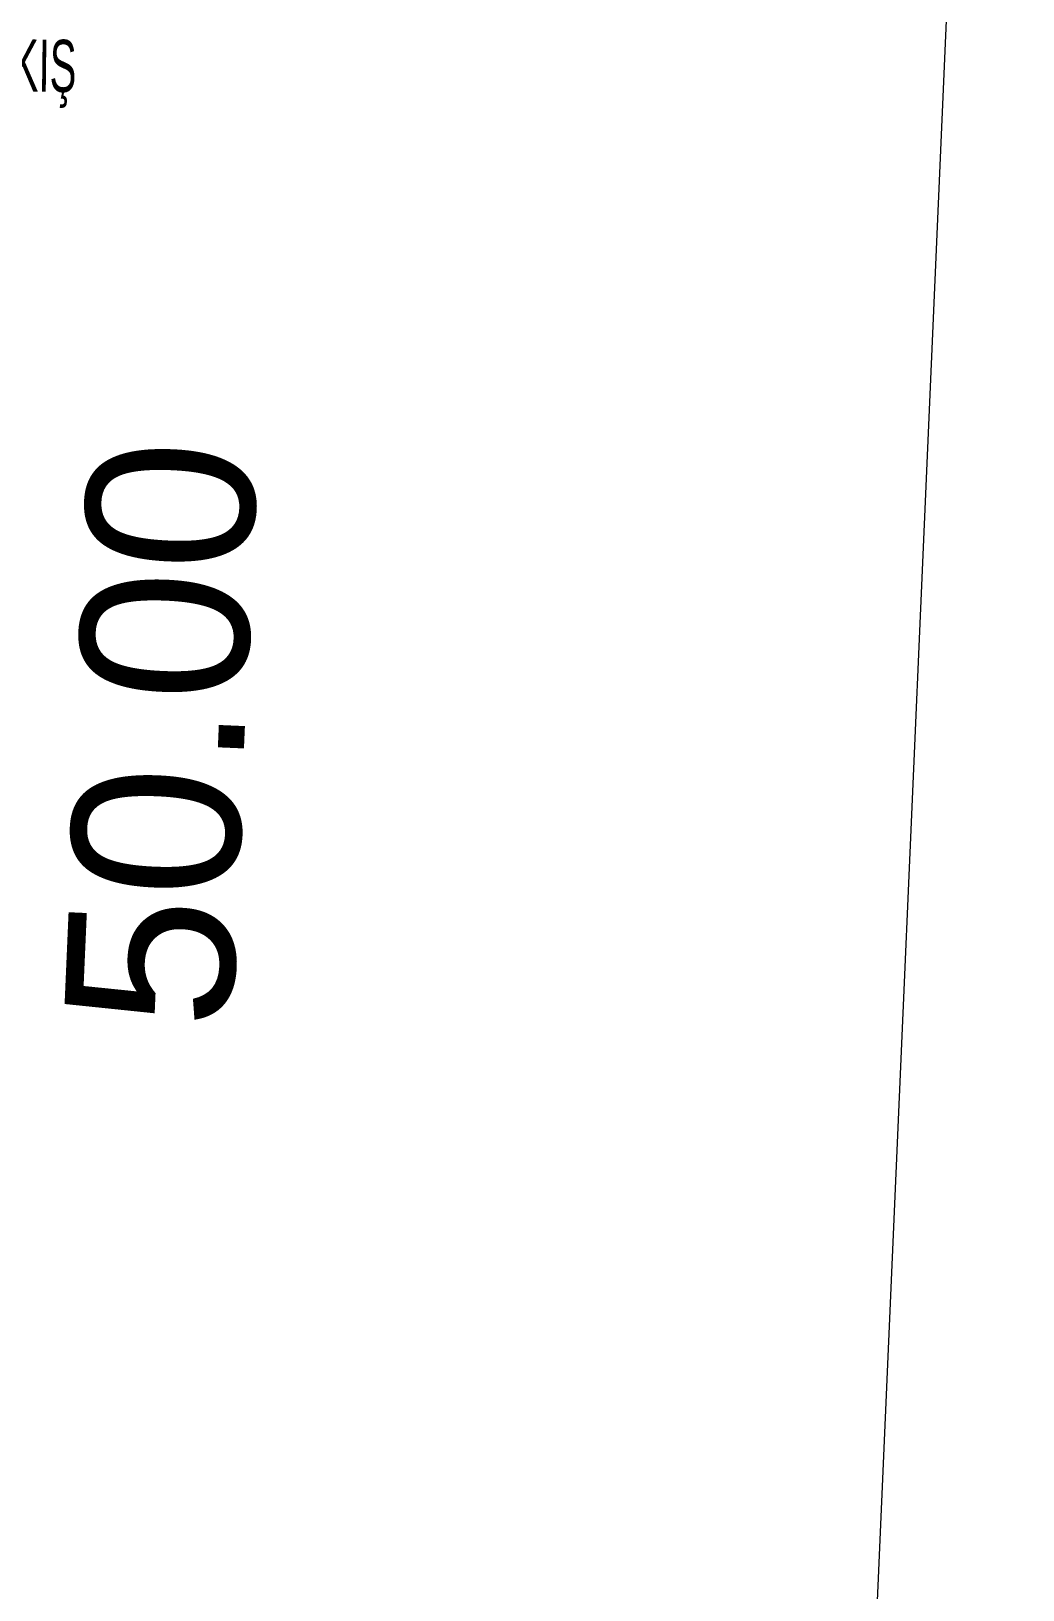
# Model space of a CAD drawing. Header units: centimetres. Extents: x 63871 to 181827, y -95930 to 42199.
# Drawn here: x 178916 to 179978, y 28814 to 30483 of the extents above; entities that cross this region are included whole.
import ezdxf

# ---------------------------------------------------------------- set-up
doc = ezdxf.new("R2010")
doc.units = ezdxf.units.CM
for name, color, linetype, lineweight in [('03_PARSEL_ALN_YENI', 40, 'Continuous', 0), ('A-AREA-IDEN', 7, 'Continuous', 9), ('OLUK', 222, 'Continuous', 15), ('ROL_CEPHE', 1, 'Continuous', 0)]:
    doc.layers.add(name, color=color, linetype=linetype, lineweight=lineweight)
doc.styles.add('Arial', font='Arial.ttf', dxfattribs={"height": 250})
doc.styles.get("Standard").update_dxf_attribs({"font": 'Arial.ttf'})

# ---------------------------------------------------------------- blocks, each defined once
blk = doc.blocks.new('VAZİYET PLANI')
at = {"layer": '03_PARSEL_ALN_YENI'}
blk.add_line((1808.1, 12442.4), (2026.1, 17437.4), dxfattribs=at)
at = {"layer": '03_PARSEL_ALN_YENI', "lineweight": 0}
blk.add_line((1808.1, 12442.4), (2026.1, 17437.4), dxfattribs=at)
at = {"layer": 'A-AREA-IDEN', "style": 'Arial', "width": 0.55}
blk.add_text('ÇIKIŞ', height=55.8, rotation=359.2995, dxfattribs=at).set_placement((900.2, 15488.9))
at = {"layer": 'ROL_CEPHE', "lineweight": 0}
blk.add_text('50.00', height=180, rotation=87.5013, dxfattribs=at).set_placement((1178.7, 14482.4))

msp = doc.modelspace()

# ---------------------------------------------------------------- block references
at = {"layer": 'OLUK'}
msp.add_blockref('VAZİYET PLANI', (177951.9, 14930.1), dxfattribs=at)

doc.saveas('drawing.dxf')
